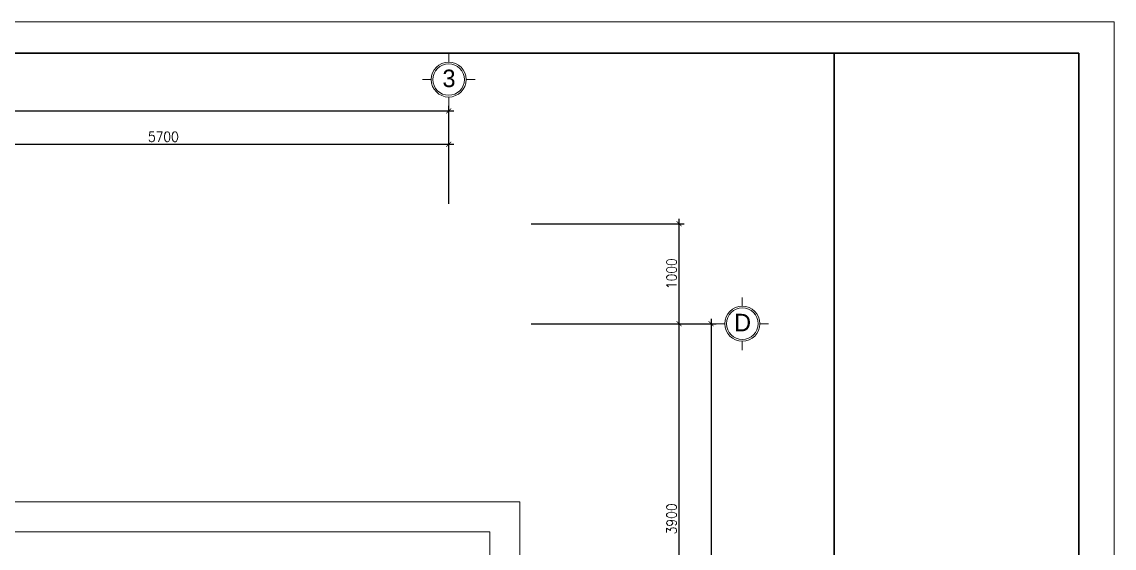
# Model space of a CAD drawing. Header units: millimetres. Extents: x -529782 to -142003, y -492574 to -273331.
# Drawn here: x -430842 to -419932, y -315508 to -310248 of the extents above; entities that cross this region are included whole.
import ezdxf
from ezdxf.enums import TextEntityAlignment as Align

# ---------------------------------------------------------------- set-up
doc = ezdxf.new("R2010")
doc.units = ezdxf.units.MM
doc.header["$LTSCALE"] = 500
doc.header["$MEASUREMENT"] = 0
doc.header["$PDMODE"] = 3
doc.linetypes.add('CENTER', pattern=[2, 1.25, -0.25, 0.25, -0.25])
doc.layers.get('0').update_dxf_attribs({"linetype": 'CONTINUOUS', "lineweight": 13})
doc.layers.get('Defpoints').update_dxf_attribs({"color": 255, "linetype": 'CONTINUOUS', "lineweight": 13})
for name, color, linetype, lineweight in [('1.cat 30', 30, 'CONTINUOUS', 35), ('2.thay 145', 145, 'CONTINUOUS', 18), ('3.manh 08', 8, 'CONTINUOUS', 9), ('4.dim 08', 8, 'CONTINUOUS', 13), ('7.tim 67', 67, 'CENTER', 9), ('9.text \xad white', 7, 'CONTINUOUS', 15), ('CA.dim 08', 251, 'CONTINUOUS', 13)]:
    doc.layers.add(name, color=color, linetype=linetype, lineweight=lineweight)
doc.styles.add('CA.JSC1', font='')
doc.styles.get("Standard").update_dxf_attribs({"font": 'txt.shx', "width": 0.9})
doc.styles.get('CA.JSC1').set_extended_font_data('.VnAvantH')
doc.dimstyles.new('CA 50', dxfattribs={"dimscale": 0, "dimtxt": 100, "dimasz": 50, "dimexe": 50, "dimexo": 0, "dimgap": 25, "dimtad": 1, "dimdec": 0, "dimzin": 0, "dimdsep": 46, "dimtxsty": 'Standard', "dimblk": 'ARCHTICK', "dimcen": 0.09, "dimdle": 50, "dimclrd": 256, "dimclre": 256, "dimclrt": 7, "dimadec": 0, "dimazin": 0, "dimtfac": 1, "dimtdec": 0, "dimtix": 1, "dimtmove": 2, "dimatfit": 3, "dimldrblk": 'DOT', "dimfxl": 1, "dimtolj": 1, "dimtzin": 0, "dimarcsym": 0})

# ---------------------------------------------------------------- blocks, each defined once
blk = doc.blocks.new('_ArchTick')
at = {"color": 1, "linetype": 'ByBlock', "const_width": 0.150000081}
blk.add_lwpolyline([(-0.5000002699998731, -0.5000002699998731), (0.5000002699998731, 0.5000002699998731)], dxfattribs=at)
blk = doc.blocks.new('*D1961')
at = {"layer": '7.tim 67', "linetype": 'Continuous', "lineweight": -2, "transparency": 16777216}
for p, q in [((-424277.846643279, -317215.1568369383), (-424277.846643279, -313215.1568369382)), ((-425755.4299233011, -313265.1568369382), (-424227.846643279, -313265.1568369382)), ((-425755.4299233011, -317165.1568369383), (-424227.846643279, -317165.1568369383))]:
    blk.add_line(p, q, dxfattribs=at)
at = {"layer": 'Defpoints', "color": 0, "linetype": 'Continuous', "transparency": 16777216}
for p in [(-425755.4299233011, -313265.1568369382), (-424277.846643279, -313265.1568369382), (-425755.4299233011, -317165.1568369383)]:
    blk.add_point(p, dxfattribs=at)
at = {"layer": '7.tim 67', "linetype": 'Continuous', "lineweight": -2, "transparency": 16777216, "xscale": 50, "yscale": 50, "zscale": 50}
for p, rotation in [((-424277.846643279, -313265.1568369382), 90), ((-424277.846643279, -317165.1568369383), 270)]:
    blk.add_blockref('_ArchTick', p, dxfattribs=dict(at, rotation=rotation))
at = {"layer": '7.tim 67', "color": 7, "linetype": 'Continuous', "transparency": 16777216, "insert": (-424352.846643279, -315215.1568369383), "char_height": 100, "attachment_point": 5, "rotation": 90}
blk.add_mtext('\\A1;3900', dxfattribs=at)
blk = doc.blocks.new('_DOT')
at = {"color": 1, "linetype": 'ByBlock'}
blk.add_line((-0.5, 0), (-1, 0), dxfattribs=at)
at = {"color": 1, "linetype": 'ByBlock', "const_width": 0.5}
blk.add_lwpolyline([(-0.25, 0, 1), (0.25, 0, 1)], format="xyb", close=True, dxfattribs=at)
blk = doc.blocks.new('*D1962')
at = {"layer": '7.tim 67', "linetype": 'Continuous', "lineweight": -2, "transparency": 16777216}
for p, q in [((-424277.846643279, -313315.1568369382), (-424277.846643279, -312215.1568369382)), ((-425755.4299233011, -312265.1568369382), (-424227.846643279, -312265.1568369382)), ((-425755.4299233011, -313265.1568369382), (-424227.846643279, -313265.1568369382))]:
    blk.add_line(p, q, dxfattribs=at)
at = {"layer": 'Defpoints', "color": 0, "linetype": 'Continuous', "transparency": 16777216}
for p in [(-425755.4299233011, -312265.1568369382), (-424277.846643279, -312265.1568369382), (-425755.4299233011, -313265.1568369382)]:
    blk.add_point(p, dxfattribs=at)
at = {"layer": '7.tim 67', "linetype": 'Continuous', "lineweight": -2, "transparency": 16777216, "xscale": 50, "yscale": 50, "zscale": 50}
for p, rotation in [((-424277.846643279, -312265.1568369382), 90), ((-424277.846643279, -313265.1568369382), 270)]:
    blk.add_blockref('_ArchTick', p, dxfattribs=dict(at, rotation=rotation))
at = {"layer": '7.tim 67', "color": 7, "linetype": 'Continuous', "transparency": 16777216, "insert": (-424352.846643279, -312765.1568369383), "char_height": 100, "attachment_point": 5, "rotation": 90}
blk.add_mtext('\\A1;1000', dxfattribs=at)
blk = doc.blocks.new('*D1963')
at = {"layer": 'CA.dim 08', "lineweight": -2, "transparency": 16777216}
for p, q in [((-423958.5113587886, -313215.1568369382), (-423958.5113587886, -323115.1568369382)), ((-425755.4299233011, -313265.1568369382), (-423908.5113587886, -313265.1568369382)), ((-425755.4299233011, -323065.1568369382), (-423908.5113587886, -323065.1568369382))]:
    blk.add_line(p, q, dxfattribs=at)
at = {"layer": 'Defpoints', "color": 0, "transparency": 16777216}
for p in [(-425755.4299233011, -313265.1568369382), (-425755.4299233011, -323065.1568369382), (-423958.5113587886, -323065.1568369382)]:
    blk.add_point(p, dxfattribs=at)
at = {"layer": 'CA.dim 08', "lineweight": -2, "transparency": 16777216, "xscale": 50, "yscale": 50, "zscale": 50}
for p, rotation in [((-423958.5113587886, -313265.1568369382), 90), ((-423958.5113587886, -323065.1568369382), 270)]:
    blk.add_blockref('_ArchTick', p, dxfattribs=dict(at, rotation=rotation))
at = {"layer": 'CA.dim 08', "color": 7, "transparency": 16777216, "insert": (-424033.5113587886, -318165.1568369383), "char_height": 100, "attachment_point": 5, "rotation": 90}
blk.add_mtext('\\A1;9800', dxfattribs=at)
blk = doc.blocks.new('*D1965')
at = {"layer": '7.tim 67', "linetype": 'Continuous', "lineweight": -2, "transparency": 16777216}
for p, q in [((-432328.2814957089, -311471.8101339573), (-426528.2814957089, -311471.8101339573)), ((-432278.2814957089, -312067.0701102325), (-432278.2814957089, -311421.8101339573)), ((-426578.2814957089, -312067.0701102325), (-426578.2814957089, -311421.8101339573))]:
    blk.add_line(p, q, dxfattribs=at)
at = {"layer": 'Defpoints', "color": 0, "linetype": 'Continuous', "transparency": 16777216}
for p in [(-426578.2814957089, -311471.8101339573), (-432278.2814957089, -312067.0701102325), (-426578.2814957089, -312067.0701102325)]:
    blk.add_point(p, dxfattribs=at)
at = {"layer": '7.tim 67', "linetype": 'Continuous', "lineweight": -2, "transparency": 16777216, "xscale": 50, "yscale": 50, "zscale": 50, "rotation": 180}
blk.add_blockref('_ArchTick', (-432278.2814957089, -311471.8101339573), dxfattribs=at)
at = {"layer": '7.tim 67', "linetype": 'Continuous', "lineweight": -2, "transparency": 16777216, "xscale": 50, "yscale": 50, "zscale": 50}
blk.add_blockref('_ArchTick', (-426578.2814957089, -311471.8101339573), dxfattribs=at)
at = {"layer": '7.tim 67', "color": 7, "linetype": 'Continuous', "transparency": 16777216, "insert": (-429428.2814957089, -311396.8101339573), "char_height": 100, "attachment_point": 5}
blk.add_mtext('\\A1;5700', dxfattribs=at)
blk = doc.blocks.new('*D1966')
at = {"layer": 'CA.dim 08', "lineweight": -2, "transparency": 16777216}
for p, q in [((-437528.2814957089, -311137.1249511326), (-426528.2814957089, -311137.1249511326)), ((-437478.2814957089, -311803.8151987735), (-437478.2814957089, -311087.1249511326)), ((-426578.2814957089, -311803.8151987735), (-426578.2814957089, -311087.1249511326))]:
    blk.add_line(p, q, dxfattribs=at)
at = {"layer": 'Defpoints', "color": 0, "transparency": 16777216}
for p in [(-426578.2814957089, -311137.1249511326), (-437478.2814957089, -311803.8151987735), (-426578.2814957089, -311803.8151987735)]:
    blk.add_point(p, dxfattribs=at)
at = {"layer": 'CA.dim 08', "lineweight": -2, "transparency": 16777216, "xscale": 50, "yscale": 50, "zscale": 50, "rotation": 180}
blk.add_blockref('_ArchTick', (-437478.2814957089, -311137.1249511326), dxfattribs=at)
at = {"layer": 'CA.dim 08', "lineweight": -2, "transparency": 16777216, "xscale": 50, "yscale": 50, "zscale": 50}
blk.add_blockref('_ArchTick', (-426578.2814957089, -311137.1249511326), dxfattribs=at)
at = {"layer": 'CA.dim 08', "color": 7, "transparency": 16777216, "insert": (-432528.2814957089, -311212.1249511326), "char_height": 100, "attachment_point": 5}
blk.add_mtext('\\A1;10900', dxfattribs=at)
blk = doc.blocks.new('A$C41BA5761')
at = {"layer": '2.thay 145'}
blk.add_lwpolyline([(839.9994073519047, 524.9998310285737, -3898660.642287513), (839.9994073521084, 525.0001542164828, 1.154242490888426e-06), (839.9994073524431, 524.9999926225864, 1.154242490888426e-06)], format="xyb", dxfattribs=at)
at = {"layer": '3.manh 08'}
for p, q in [((524.9994049160159, 1050.000159478077), (524.9994049160159, 875.0001713204256)), ((174.9994048396911, 525.0001523148676), (-0.000583361616008915, 525.0001523148676)), ((874.9994049923262, 525.0001523148676), (1049.999393193633, 525.0001523148676)), ((524.9994049160159, 0.0001831847475841641), (524.9994049160159, 175.000171342399))]:
    blk.add_line(p, q, dxfattribs=at)
blk.add_arc((524.9994049160159, 525.0001713313977), 349.9999999890093, 359.9999968883953, 359.9999381014106, dxfattribs=at)
blk = doc.blocks.new('khung co loan')
at = {"layer": '1.cat 30'}
blk.add_lwpolyline([(1158.281703106128, -14553.47590842255), (1158.281703106128, -303.4759079545038), (20658.28170374641, -303.4759079545038), (20658.28170374641, -14553.47590842255)], close=True, dxfattribs=at)
blk.add_lwpolyline([(18298.08122972515, -303.4759079552605), (18298.08122972515, -14553.47590842255)], dxfattribs=at)
at = {"layer": '3.manh 08'}
blk.add_lwpolyline([(0, -14850.00000048772), (21000.00000000023, -14850.00000048772), (21000.00000000023, -4.877219907939434e-07), (0, -4.877219907939434e-07)], close=True, dxfattribs=at)

msp = doc.modelspace()

# ---------------------------------------------------------------- linework, layer by layer
at = {"layer": '4.dim 08'}
for points in [[(-432168.2814957089, -315045.1568369382), (-425868.2814957089, -315045.1568369382), (-425868.2814957089, -316945.1568369383)], [(-432168.2814957089, -315345.1568369382), (-426168.2814957089, -315345.1568369382), (-426168.2814957089, -316945.1568369383)]]:
    msp.add_lwpolyline(points, dxfattribs=at)

# ---------------------------------------------------------------- block references
at = {"layer": '2.thay 145'}
for name, p, xscale, yscale, zscale in [('khung co loan', (-441665.9518479283, -310248.0464436034), 1.034937242569868, 1.034937242628075, 1.034937242583367), ('A$C41BA5761', (-426840.781198167, -311087.1250427249), 0.5, 0.5, 0.5), ('A$C41BA5761', (-423908.5110671078, -313527.6569130957), 0.5, 0.5, 0.5)]:
    msp.add_blockref(name, p, dxfattribs=dict(at, xscale=xscale, yscale=yscale, zscale=zscale))

# ---------------------------------------------------------------- texts
at = {"layer": '9.text \xad white', "style": 'CA.JSC1'}
for s, p in [('3', (-426575.5311791864, -310812.875020845)), ('d', (-423643.2610481273, -313253.4068912157))]:
    msp.add_text(s, height=174.9999882000658, dxfattribs=at).set_placement(p, align=Align.MIDDLE)

# ---------------------------------------------------------------- dimensions: what is measured, and where the dimension line sits
at = {"layer": '7.tim 67', "color": 9, "linetype": 'Continuous'}
dim = msp.add_linear_dim(base=(-426578.2814957089, -311471.8101339573), p1=(-432278.2814957089, -312067.0701102325), p2=(-426578.2814957089, -312067.0701102325), dimstyle='CA 50', override={"dimscale": 1}, dxfattribs=at)
dim.commit()
dim.dimension.update_dxf_attribs({"geometry": '*D1965', "text_midpoint": (-429428.2814957089, -311396.8101339573)})
for base, p1, p2, picture, middle in [((-424277.846643279, -312265.1568369382), (-425755.4299233011, -313265.1568369382), (-425755.4299233011, -312265.1568369382), '*D1962', (-424352.846643279, -312765.1568369383)), ((-424277.846643279, -313265.1568369382), (-425755.4299233011, -317165.1568369383), (-425755.4299233011, -313265.1568369382), '*D1961', (-424352.846643279, -315215.1568369383))]:
    dim = msp.add_linear_dim(base=base, p1=p1, p2=p2, angle=90, dimstyle='CA 50', override={"dimscale": 1}, dxfattribs=at)
    dim.commit()
    dim.dimension.update_dxf_attribs({"geometry": picture, "text_midpoint": middle})
at = {"layer": 'CA.dim 08'}
dim = msp.add_linear_dim(base=(-426578.2814957089, -311137.1249511326), p1=(-437478.2814957089, -311803.8151987735), p2=(-426578.2814957089, -311803.8151987735), dimstyle='CA 50', override={"dimscale": 1, "dimfxl": 0}, dxfattribs=at)
dim.commit()
dim.dimension.update_dxf_attribs({"geometry": '*D1966', "text_midpoint": (-432528.2814957089, -311212.1249511326), "dimtype": 160})
dim = msp.add_linear_dim(base=(-423958.5113587886, -323065.1568369382), p1=(-425755.4299233011, -313265.1568369382), p2=(-425755.4299233011, -323065.1568369382), angle=90, dimstyle='CA 50', override={"dimscale": 1, "dimfxl": 0}, dxfattribs=at)
dim.commit()
dim.dimension.update_dxf_attribs({"geometry": '*D1963', "text_midpoint": (-424033.5113587886, -318165.1568369383)})

doc.saveas('drawing.dxf')
